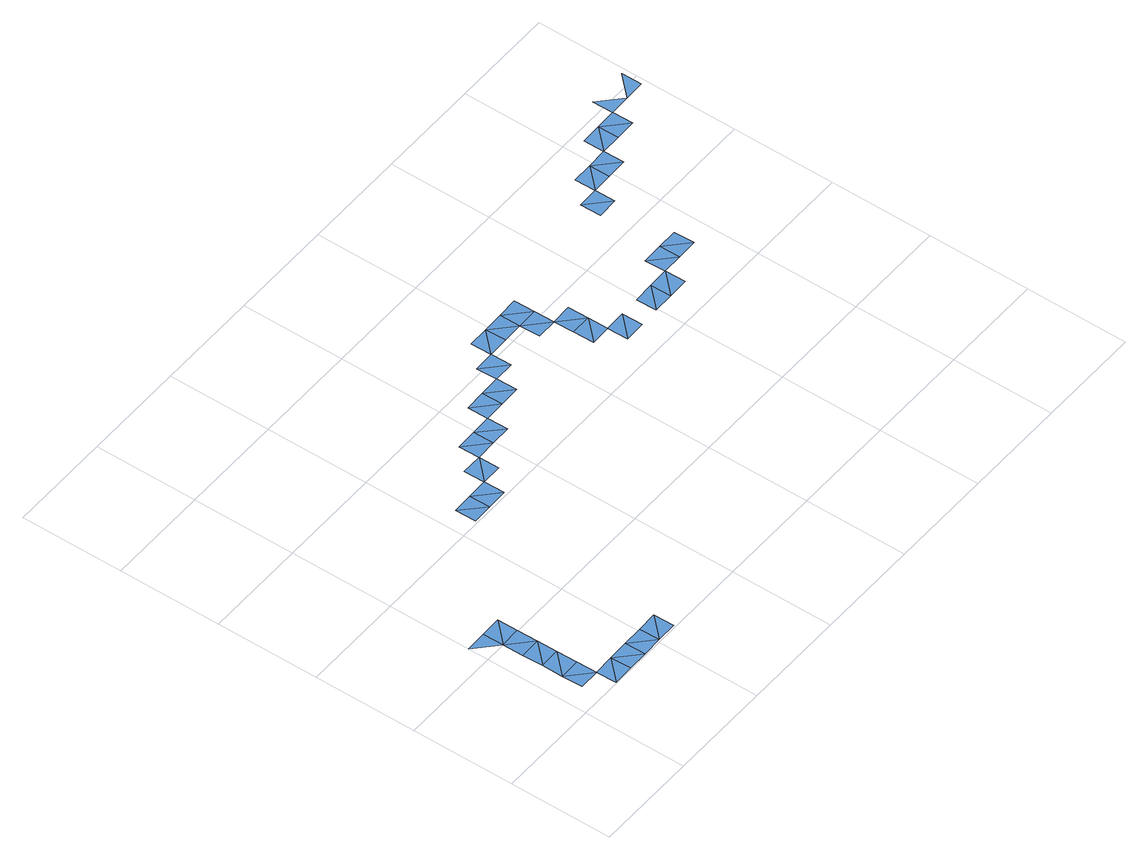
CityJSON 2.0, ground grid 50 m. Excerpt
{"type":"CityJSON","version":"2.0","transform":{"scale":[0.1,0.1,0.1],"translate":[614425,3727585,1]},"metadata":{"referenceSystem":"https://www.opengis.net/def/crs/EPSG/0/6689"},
"CityObjects":{
"waterbody1":{"type":"WaterBody","attributes":{"name":"福岡県津波浸水想定図","class":"1140","function":"2","WaterBodyTsunamiRiskAttribute.description":"1","WaterBodyTsunamiRiskAttribute.rank":"4"},"geometry":[{"type":"MultiSurface","lod":"1","boundaries":[[[0,1,2]],[[3,4,2]],[[5,3,2]],[[2,1,5]],[[6,7,8]],[[9,1,10]],[[11,12,8]],[[11,4,12]],[[4,3,12]],[[13,6,8]],[[10,14,9]],[[8,12,15]],[[8,15,13]],[[9,14,16]],[[16,17,9]],[[17,16,18]],[[19,17,18]],[[19,18,20]],[[20,18,21]],[[22,23,24]],[[24,23,25]],[[25,23,26]],[[26,27,25]],[[28,29,27]],[[28,27,30]],[[28,31,32]],[[32,31,33]],[[33,31,34]],[[34,35,33]],[[36,35,37]],[[36,37,38]],[[39,38,37]],[[39,40,38]],[[40,41,42]],[[42,41,43]],[[44,45,43]],[[46,43,45]],[[47,45,44]],[[48,45,47]],[[49,50,47]],[[51,48,47]],[[52,53,54]],[[47,50,51]],[[55,53,52]],[[53,50,54]],[[48,51,56]],[[53,57,50]],[[58,55,59]],[[58,59,60]],[[61,62,63]],[[61,64,62]],[[64,65,62]],[[65,64,66]],[[67,68,65]],[[68,67,69]],[[69,67,70]],[[69,70,71]],[[72,73,74]],[[73,72,75]],[[76,75,77]],[[77,75,78]],[[77,78,79]],[[79,80,77]],[[80,81,82]],[[83,81,80]],[[84,81,83]],[[84,85,81]],[[86,87,85]],[[88,86,89]]]}]}
},
"vertices":[
[113,101,8],[213,103,8],[111,201,8],[209,303,9],[110,301,9],[211,203,8],[104,601,9],[4,599,9],[106,501,9],[313,105,8],[215,3,8],[108,401,9],[208,403,10],[204,603,9],[315,5,9],[206,503,10],[415,7,9],[413,107,9],[515,9,8],[513,109,8],[613,111,8],[615,11,8],[596,1011,10],[696,1013,10],[594,1111,11],[694,1113,10],[796,1015,10],[794,1115,10],[892,1216,10],[792,1215,10],[894,1117,10],[992,1218,10],[890,1316,11],[990,1318,11],[1092,1220,10],[1090,1320,11],[1088,1420,11],[1190,1322,11],[1188,1422,11],[1290,1324,11],[1288,1424,11],[1388,1426,11],[1286,1524,11],[1386,1526,11],[1486,1528,11],[1484,1628,11],[1384,1626,12],[1586,1530,11],[1584,1630,11],[1588,1430,11],[1688,1432,11],[1686,1532,11],[1692,1232,10],[1790,1334,10],[1690,1332,11],[1791,1234,10],[1684,1632,11],[1788,1434,11],[1891,1236,10],[1793,1134,10],[1893,1136,10],[1993,1138,10],[2091,1240,10],[1991,1238,10],[2093,1140,10],[2191,1242,10],[2193,1142,10],[2291,1244,10],[2189,1342,10],[2289,1344,9],[2391,1246,9],[2389,1345,9],[2383,1645,10],[2282,1743,10],[2284,1643,10],[2382,1745,10],[2380,1845,10],[2480,1847,10],[2481,1747,10],[2581,1749,10],[2580,1849,10],[2678,1951,10],[2578,1949,10],[2679,1851,10],[2779,1853,10],[2778,1953,10],[2877,1955,10],[2776,2053,10],[2975,2057,10],[2977,1957,10]
]}
